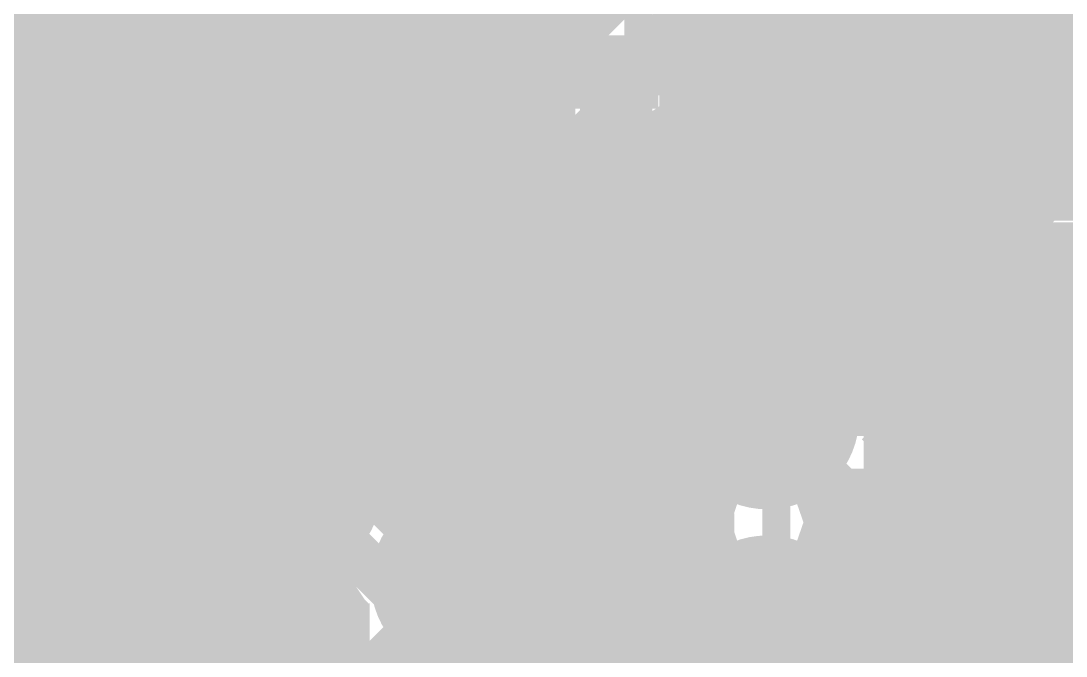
# Model space of a CAD drawing. Extents: x -72 to 72, y -47 to 50.
# Drawn here: x -14.59 to -8.92, y 19.66 to 23.11 of the extents above; entities that cross this region are included whole.
import ezdxf

# ---------------------------------------------------------------- set-up
doc = ezdxf.new("R2010")
doc.units = 0
doc.header["$MEASUREMENT"] = 0
doc.layers.get('0').update_dxf_attribs({"linetype": 'CONTINUOUS'})
for name, color, linetype in [('22-303-0_BOT', 7, 'CONTINUOUS'), ('22-303-0_DRD', 7, 'CONTINUOUS'), ('22-303-0_GND', 6, 'CONTINUOUS'), ('22-303-0_IN1', 4, 'CONTINUOUS'), ('22-303-0_IN2', 3, 'CONTINUOUS'), ('22-303-0_PWR', 5, 'CONTINUOUS'), ('22-303-0_SMB', 10, 'CONTINUOUS'), ('22-303-0_SMT', 14, 'CONTINUOUS'), ('22-303-0_SPB', 9, 'CONTINUOUS'), ('22-303-0_SPT', 12, 'CONTINUOUS'), ('22-303-0_SSB', 11, 'CONTINUOUS'), ('22-303-0_SST', 13, 'CONTINUOUS'), ('22-303-0_TOP', 8, 'CONTINUOUS'), ('THRUHOLE_TAP', 7, 'CONTINUOUS')]:
    doc.layers.add(name, color=color, linetype=linetype)

# ---------------------------------------------------------------- blocks, each defined once
blk = doc.blocks.new('RECTANGLE_2')
blk.add_solid([(0.63627, 0.51308), (0.63627, -0.51308), (-0.63627, 0.51308), (-0.63627, -0.51308)])
blk = doc.blocks.new('RECTANGLE_4')
blk.add_solid([(0.4826, 0.4064), (0.4826, -0.4064), (-0.4826, 0.4064), (-0.4826, -0.4064)])
blk = doc.blocks.new('ROUND_48')
at = {"const_width": 0.29972}
blk.add_lwpolyline([(-0.14986, 0, 1), (0.14986, 0, 1)], format="xyb", close=True, dxfattribs=at)
blk = doc.blocks.new('RECTANGLE_59')
blk.add_solid([(0.29972, 0.19939), (0.29972, -0.19939), (-0.29972, 0.19939), (-0.29972, -0.19939)])
blk = doc.blocks.new('ROUND_81')
at = {"const_width": 0.0635}
blk.add_lwpolyline([(-0.03175, 0, 1), (0.03175, 0, 1)], format="xyb", close=True, dxfattribs=at)
blk = doc.blocks.new('ROUND_82')
at = {"const_width": 0.50038}
blk.add_lwpolyline([(-0.25019, 0, 1), (0.25019, 0, 1)], format="xyb", close=True, dxfattribs=at)
blk = doc.blocks.new('ROUND_83')
at = {"const_width": 0.50038}
blk.add_lwpolyline([(-0.25019, 0, 1), (0.25019, 0, 1)], format="xyb", close=True, dxfattribs=at)
blk = doc.blocks.new('ROUND_53')
at = {"const_width": 0.29972}
blk.add_lwpolyline([(-0.14986, 0, 1), (0.14986, 0, 1)], format="xyb", close=True, dxfattribs=at)
blk = doc.blocks.new('RECTANGLE_10')
blk.add_solid([(1.12522, 1.14935), (1.12522, -1.14935), (-1.12522, 1.14935), (-1.12522, -1.14935)])
blk = doc.blocks.new('ROUND_95')
at = {"const_width": 0.10033}
blk.add_lwpolyline([(-0.050164, 0, 1), (0.050164, 0, 1)], format="xyb", close=True, dxfattribs=at)

msp = doc.modelspace()

# ---------------------------------------------------------------- linework, layer by layer
at = {"layer": '22-303-0_BOT'}
for points, const_width in [([(-10.6172, 25.2476), (-10.6172, 21.55444)], 0.254), ([(-10.3886, 25.2476), (-10.3886, 21.5392)], 0.254), ([(-14.5034, 24.94534), (-14.5034, 22.6314)], 0.254), ([(-14.2748, 24.94534), (-14.2748, 22.6314)], 0.254), ([(-14.0462, 24.94534), (-14.0462, 22.6314)], 0.254), ([(-14.6812, 24.3078), (-14.6812, 22.6314)], 0.254), ([(-8.7376, 24.2824), (-10.3124, 24.2824), (-10.3124, 22.86)], 0.254), ([(-12.192, 20.066), (-12.192, 23.114), (-11.82624, 23.47976), (-11.43, 23.47976)], 0.2032), ([(-13.83538, 23.33498), (-13.83538, 22.80666)], 0.254), ([(-12.62634, 23.33498), (-12.62634, 22.32406)], 0.254), ([(-10.82548, 23.33498), (-10.82548, 22.9743)], 0.254), ([(-13.83538, 23.1648), (-14.6812, 23.1648)], 0.254), ([(-12.59586, 23.1648), (-12.62634, 23.1648)], 0.254), ([(-10.3124, 23.1648), (-10.82548, 23.1648)], 0.254), ([(-12.5984, 23.114), (-12.5984, 20.85848)], 0.254), ([(-10.82548, 22.9743), (-10.82548, 22.32406)], 0.254), ([(-13.83538, 22.9362), (-14.6812, 22.9362)], 0.254), ([(-12.5984, 22.9362), (-12.62634, 22.9362)], 0.254), ([(-10.3124, 22.9362), (-10.82548, 22.9362)], 0.254), ([(-10.3124, 22.86), (-10.3124, 21.5138)], 0.254), ([(-8.7376, 22.86), (-10.3124, 22.86)], 0.254), ([(-13.23086, 22.82952), (-13.23848, 22.82952), (-13.843, 22.225), (-17.78, 22.225)], 0.2032), ([(-13.83538, 22.80666), (-14.01064, 22.6314)], 0.254), ([(-10.82548, 22.82952), (-11.43, 22.82952)], 0.254), ([(-11.43, 22.32406), (-11.43, 22.82952)], 0.254), ([(-9.525, 22.1488), (-10.4902, 22.1488), (-10.8458, 22.1488), (-11.43, 22.733), (-11.43, 22.82952)], 0.2032), ([(-13.93444, 22.7076), (-14.6812, 22.7076)], 0.254), ([(-12.5984, 22.7076), (-12.62634, 22.7076)], 0.254), ([(-10.3124, 22.7076), (-10.82548, 22.7076)], 0.254), ([(-14.01064, 22.6314), (-14.6812, 22.6314)], 0.254), ([(-12.5984, 22.479), (-12.62634, 22.479)], 0.254), ([(-10.3124, 22.479), (-10.82548, 22.479)], 0.254), ([(-13.16736, 22.32406), (-13.5509, 21.94052)], 0.254), ([(-12.62634, 22.32406), (-13.16736, 22.32406)], 0.254), ([(-13.1318, 22.32406), (-13.1318, 21.17852)], 0.254), ([(-12.9032, 22.32406), (-12.9032, 21.1328)], 0.254), ([(-12.6746, 22.32406), (-12.6746, 20.97024)], 0.254), ([(-10.82548, 22.32406), (-11.7856, 22.32406)], 0.254), ([(-11.7856, 22.32406), (-11.7856, 20.51304)], 0.254), ([(-11.7602, 22.32406), (-11.7602, 20.48764)], 0.254), ([(-11.5316, 22.32406), (-11.5316, 19.8374)], 0.254), ([(-11.303, 22.32406), (-11.303, 19.87804)], 0.254), ([(-11.0744, 22.32406), (-11.0744, 21.23948)], 0.254), ([(-10.8458, 22.32406), (-10.8458, 21.4757)], 0.254), ([(-12.5984, 22.2504), (-13.24356, 22.2504)], 0.254), ([(-10.3124, 22.2504), (-11.7856, 22.2504)], 0.254), ([(-13.3604, 22.13356), (-13.3604, 21.1328)], 0.254), ([(-10.541, 21.844), (-10.541, 22.098), (-10.4902, 22.1488), (-9.525, 22.1488)], 0.2032), ([(-10.3124, 22.1488), (-9.525, 22.1488)], 0.254), ([(-9.525, 21.4376), (-9.525, 22.1488)], 0.254), ([(-8.7376, 22.1488), (-9.525, 22.1488)], 0.254), ([(-12.5984, 22.0218), (-13.47216, 22.0218)], 0.254), ([(-10.3124, 22.0218), (-11.7856, 22.0218)], 0.254), ([(-13.589, 21.9075), (-13.589, 20.97024)], 0.254), ([(-13.843, 21.8186), (-15.6972, 21.8186)], 0.254), ([(-12.5984, 21.7932), (-15.6972, 21.7932)], 0.254), ([(-14.5034, 21.8186), (-14.5034, 19.8374)], 0.254), ([(-14.2748, 21.8186), (-14.2748, 16.2433)], 0.254), ([(-14.0462, 21.8186), (-14.0462, 20.24888)], 0.254), ([(-13.8176, 21.8186), (-13.8176, 20.24888)], 0.254), ([(-10.3124, 21.7932), (-11.7856, 21.7932)], 0.254), ([(-12.5984, 21.5646), (-15.6972, 21.5646)], 0.254), ([(-10.3124, 21.5646), (-11.7856, 21.5646)], 0.254), ([(-8.7376, 21.4376), (-10.17778, 21.4376)], 0.254), ([(-9.9314, 21.4376), (-9.9314, 20.91944)], 0.254), ([(-9.7028, 21.4376), (-9.7028, 20.69084)], 0.254), ([(-9.4742, 21.4376), (-9.4742, 20.46224)], 0.254), ([(-9.2456, 21.4376), (-9.2456, 20.23364)], 0.254), ([(-9.017, 21.4376), (-9.017, 20.20824)], 0.254), ([(-12.5984, 21.336), (-15.6972, 21.336)], 0.254), ([(-11.0109, 21.336), (-11.7856, 21.336)], 0.254), ([(-6.41604, 21.336), (-10.0711, 21.336)], 0.254), ([(-13.41628, 21.1074), (-15.6972, 21.1074)], 0.254), ([(-12.5984, 21.1074), (-12.84732, 21.1074)], 0.254), ([(-11.1252, 21.1074), (-11.7856, 21.1074)], 0.254), ([(-8.001, 21.1074), (-9.9568, 21.1074)], 0.254), ([(-8.28802, 20.98802), (-8.91794, 20.3581)], 0.254), ([(-9.525, 19.1262), (-9.6012, 19.1262), (-9.525, 19.2024), (-9.525, 19.939), (-10.541, 20.955)], 0.2032), ([(-9.93648, 20.92452), (-9.93877, 20.95477)], 0.254), ([(-13.6525, 20.8788), (-15.6972, 20.8788)], 0.254), ([(-11.14044, 20.8788), (-11.7856, 20.8788)], 0.254), ([(-9.93648, 20.92452), (-9.23798, 20.22602)], 0.254), ([(-8.39724, 20.8788), (-9.89076, 20.8788)], 0.254), ([(-13.73124, 20.6502), (-15.6972, 20.6502)], 0.254), ([(-11.0617, 20.6502), (-11.7856, 20.6502)], 0.254), ([(-11.0744, 20.67052), (-11.0744, 20.10664)], 0.254), ([(-8.62584, 20.6502), (-9.66216, 20.6502)], 0.254), ([(-13.716, 20.4216), (-15.6972, 20.4216)], 0.254), ([(-10.82548, 20.4216), (-11.70178, 20.4216)], 0.254), ([(-10.8458, 20.43176), (-10.8458, 20.3327)], 0.254), ([(-8.85444, 20.4216), (-9.43356, 20.4216)], 0.254), ([(-14.27734, 20.24888), (-14.27734, 18.61312)], 0.254), ([(-13.6398, 20.24888), (-14.27734, 20.24888)], 0.254), ([(-14.27734, 20.193), (-15.6972, 20.193)], 0.254), ([(-11.0109, 20.193), (-11.60018, 20.193)], 0.254), ([(-9.02208, 20.193), (-9.2075, 20.193)], 0.254), ([(-11.08202, 20.09902), (-11.34364, 19.8374)], 0.254), ([(-11.0617, 20.1168), (-11.08138, 20.09838)], 0.254), ([(-11.0617, 20.1168), (-11.08138, 20.09838)], 0.254), ([(-9.0424, 20.066), (-9.0424, 19.8374)], 0.254), ([(-14.27734, 19.9644), (-16.92656, 19.9644)], 0.254), ([(-11.21664, 19.9644), (-11.5951, 19.9644)], 0.254), ([(-9.0424, 19.9644), (-9.1186, 19.9644)], 0.254), ([(-9.1186, 19.939), (-9.1186, 19.8374)], 0.254), ([(-14.4526, 19.8374), (-16.0274, 19.8374), (-16.0274, 18.415)], 0.254), ([(-14.4526, 19.8374), (-14.4526, 18.415)], 0.254), ([(-11.34364, 19.8374), (-11.6332, 19.8374)], 0.254), ([(-9.0424, 19.8374), (-9.1186, 19.8374)], 0.254), ([(-10.541, 19.812), (-10.795, 19.812), (-11.43, 19.177), (-11.43, 19.1262)], 0.2032), ([(-14.27734, 19.7358), (-14.4526, 19.7358)], 0.254)]:
    msp.add_lwpolyline(points, dxfattribs=dict(at, const_width=const_width))
at = {"layer": '22-303-0_BOT', "const_width": 0.254}
for points in [[(-12.47902, 23.40102, 0.1989124), (-12.59791, 23.114)], [(-13.843, 21.8186, 0.1989124), (-13.55563, 21.93763)], [(-13.843, 21.8186, 0.1989124), (-13.55563, 21.93763)], [(-10.541, 21.55952, 0.4142136), (-11.14552, 20.955)], [(-10.3124, 21.5138, 0.0973858), (-10.541, 21.55875)], [(-9.93648, 20.955, 0.2356234), (-10.17747, 21.438)], [(-13.1318, 21.17852, 0.4142136), (-13.73632, 20.574)], [(-12.5984, 20.85848, 0.276984), (-13.1318, 21.17852)], [(-11.14552, 20.955, 0.3206225), (-10.73658, 20.3835)], [(-13.73632, 20.574, 0.1432976), (-13.64097, 20.24813)], [(-11.58748, 20.066, 0.211308), (-11.78535, 20.51331)], [(-10.73658, 20.3835, 0.1797694), (-11.06229, 20.11715)], [(-8.92302, 20.35302, 0.1989124), (-9.04191, 20.066)], [(-9.1186, 19.939, 0.1989115), (-9.23763, 20.22637)], [(-11.6332, 19.8374, 0.0973858), (-11.58825, 20.066)]]:
    msp.add_lwpolyline(points, format="xyb", dxfattribs=at)
at = {"layer": '22-303-0_DRD', "const_width": 0.254}
for points in [[(-9.906, 22.479), (-11.176, 21.209)], [(-9.906, 21.209), (-11.176, 22.479)], [(-9.906, 21.59), (-11.176, 20.32)], [(-9.906, 20.32), (-11.176, 21.59)], [(-12.4968, 21.209), (-13.7668, 19.939)], [(-12.4968, 19.939), (-13.7668, 21.209)], [(-11.557, 20.701), (-12.827, 19.431)], [(-11.557, 19.431), (-12.827, 20.701)], [(-9.906, 20.447), (-11.176, 19.177)], [(-9.906, 19.177), (-11.176, 20.447)]]:
    msp.add_lwpolyline(points, dxfattribs=at)
at = {"layer": '22-303-0_IN1'}
for points, const_width in [([(-13.843, 32.004), (-13.843, 30.099), (-12.446, 28.702), (-10.033, 28.702), (-8.128, 26.797), (-8.128, 22.225), (-10.541, 19.812)], 0.2032), ([(-8.636, 31.242), (-8.636, 31.115), (-7.747, 30.226), (-7.747, 21.717), (-10.287, 19.177), (-26.543, 19.177), (-27.305, 19.939), (-27.305, 20.066)], 0.2032), ([(3.429, 29.21), (3.302, 29.337), (0.127, 29.337), (-1.016, 30.48), (-7.366, 30.48), (-7.366, 21.463), (-11.684, 17.145), (-19.558, 17.145), (-21.717, 14.986)], 0.2032), ([(-11.43, 27.305), (-10.795, 26.67), (-10.795, 24.765), (-12.446, 23.114), (-15.748, 23.114), (-16.51, 23.876)], 0.2032), ([(-24.384, 20.828), (-24.257, 20.828), (-23.495, 21.59), (-12.446, 21.59), (-9.144, 24.892), (-9.144, 26.543)], 0.2032), ([(-9.5504, 25.05964), (-12.61364, 21.9964)], 0.254), ([(-10.50798, 24.47798), (-12.1539, 22.82952)], 0.254), ([(-11.4554, 23.53056), (-11.4554, 23.15464)], 0.254), ([(-11.684, 23.30196), (-11.684, 22.92604)], 0.254), ([(-11.57224, 23.0378), (-11.94816, 23.0378)], 0.254), ([(-11.9126, 23.07336), (-11.9126, 22.69744)], 0.254), ([(-11.80084, 22.8092), (-12.17676, 22.8092)], 0.254), ([(-12.1412, 22.84476), (-12.1412, 22.46884)], 0.254), ([(-12.446, 22.7076), (-15.748, 22.7076)], 0.254), ([(-14.6558, 22.7076), (-14.6558, 21.9964)], 0.254), ([(-14.4272, 22.7076), (-14.4272, 21.9964)], 0.254), ([(-14.1986, 22.7076), (-14.1986, 21.9964)], 0.254), ([(-13.97, 22.7076), (-13.97, 21.9964)], 0.254), ([(-13.7414, 22.7076), (-13.7414, 21.9964)], 0.254), ([(-13.5128, 22.7076), (-13.5128, 21.9964)], 0.254), ([(-13.2842, 22.7076), (-13.2842, 21.9964)], 0.254), ([(-13.0556, 22.7076), (-13.0556, 21.9964)], 0.254), ([(-12.827, 22.7076), (-12.827, 21.9964)], 0.254), ([(-12.5984, 22.7076), (-12.5984, 22.01164)], 0.254), ([(-12.3698, 22.71522), (-12.3698, 22.24024)], 0.254), ([(-12.02944, 22.5806), (-17.28978, 22.5806)], 0.254), ([(-12.25804, 22.352), (-17.18818, 22.352)], 0.254), ([(-12.48664, 22.1234), (-17.1831, 22.1234)], 0.254), ([(-12.61364, 21.9964), (-17.2212, 21.9964)], 0.254)]:
    msp.add_lwpolyline(points, dxfattribs=dict(at, const_width=const_width))
at = {"layer": '22-303-0_IN1', "const_width": 0.254}
msp.add_lwpolyline([(-12.446, 22.7076, 0.1989124), (-12.15863, 22.82663)], format="xyb", dxfattribs=at)
msp.add_lwpolyline([(-12.446, 22.7076, 0.1989124), (-12.15863, 22.82663)], format="xyb", dxfattribs=at)
at = {"layer": '22-303-0_IN2'}
for points, const_width in [([(-4.191, 25.4), (-4.318, 25.527), (-8.636, 25.527), (-11.303, 22.86), (-19.304, 22.86), (-19.812, 22.352), (-21.59, 22.352), (-21.59, 25.146)], 0.2032), ([(-8.46836, 25.1206), (-11.0109, 22.57552)], 0.254), ([(-10.541, 20.955), (-9.652, 20.955), (-6.604, 24.003), (-6.604, 24.765)], 0.2032), ([(-9.017, 24.57196), (-9.017, 22.16404)], 0.254), ([(-9.2456, 24.34336), (-9.2456, 21.93544)], 0.254), ([(-7.0104, 24.17064), (-9.81964, 21.3614)], 0.254), ([(-9.4742, 24.11476), (-9.4742, 21.70684)], 0.254), ([(-9.7028, 23.88616), (-9.7028, 21.47824)], 0.254), ([(-9.9314, 23.65756), (-9.9314, 21.3614)], 0.254), ([(-10.16, 23.42896), (-10.16, 21.4249)], 0.254), ([(-10.3886, 23.20036), (-10.3886, 21.5392)], 0.254), ([(-8.01624, 23.1648), (-10.42416, 23.1648)], 0.254), ([(-8.24484, 22.9362), (-10.65276, 22.9362)], 0.254), ([(-10.6172, 22.97176), (-10.6172, 21.55444)], 0.254), ([(-7.2009, 22.83206), (-9.3599, 20.67052)], 0.254), ([(-8.47344, 22.7076), (-10.88136, 22.7076)], 0.254), ([(-10.8458, 22.74316), (-10.8458, 21.4757)], 0.254), ([(-11.0744, 22.52472), (-11.0744, 21.23948)], 0.254), ([(-8.70204, 22.479), (-11.16076, 22.479)], 0.254), ([(-11.303, 22.4536), (-17.2212, 22.4536)], 0.254), ([(-14.5034, 22.4536), (-14.5034, 19.3294)], 0.254), ([(-14.2748, 22.4536), (-14.2748, 19.3294)], 0.254), ([(-14.0462, 22.4536), (-14.0462, 19.3294)], 0.254), ([(-13.8176, 22.4536), (-13.8176, 19.3294)], 0.254), ([(-13.589, 22.4536), (-13.589, 20.97024)], 0.254), ([(-13.3604, 22.4536), (-13.3604, 21.1328)], 0.254), ([(-13.1318, 22.4536), (-13.1318, 21.17852)], 0.254), ([(-12.9032, 22.4536), (-12.9032, 21.1328)], 0.254), ([(-12.6746, 22.4536), (-12.6746, 20.97024)], 0.254), ([(-12.446, 22.4536), (-12.446, 20.61464)], 0.254), ([(-12.2174, 22.4536), (-12.2174, 20.67052)], 0.254), ([(-11.9888, 22.4536), (-11.9888, 20.63496)], 0.254), ([(-11.7602, 22.4536), (-11.7602, 20.48764)], 0.254), ([(-11.5316, 22.4536), (-11.5316, 17.9324)], 0.254), ([(-11.303, 22.4536), (-11.303, 17.9324)], 0.254), ([(-8.93064, 22.2504), (-17.17548, 22.2504)], 0.254), ([(-9.15924, 22.0218), (-17.21104, 22.0218)], 0.254), ([(-9.38784, 21.7932), (-17.35582, 21.7932)], 0.254), ([(-9.61644, 21.5646), (-25.95372, 21.5646)], 0.254), ([(-11.0109, 21.336), (-24.05634, 21.336)], 0.254), ([(-9.81964, 21.3614), (-10.09396, 21.3614)], 0.254), ([(-13.41628, 21.1074), (-23.84806, 21.1074)], 0.254), ([(-11.1252, 21.1074), (-12.84732, 21.1074)], 0.254), ([(-5.24764, 21.1074), (-8.92556, 21.1074)], 0.254), ([(-9.017, 21.01596), (-9.017, 17.9324)], 0.254), ([(-13.6525, 20.8788), (-23.78202, 20.8788)], 0.254), ([(-11.14044, 20.8788), (-12.60856, 20.8788)], 0.254), ([(-5.47624, 20.8788), (-9.15416, 20.8788)], 0.254), ([(-9.2456, 20.78736), (-9.2456, 17.9324)], 0.254), ([(-13.73124, 20.6502), (-17.37106, 20.6502)], 0.254), ([(-12.34694, 20.6502), (-12.53236, 20.6502)], 0.254), ([(-11.0617, 20.6502), (-12.03706, 20.6502)], 0.254), ([(-11.0744, 20.67052), (-11.0744, 20.09648)], 0.254), ([(-5.70484, 20.6502), (-9.38276, 20.6502)], 0.254), ([(-9.4742, 20.58924), (-9.4742, 17.9324)], 0.254), ([(-9.652, 20.5486), (-10.09396, 20.5486)], 0.254), ([(-9.9314, 20.5486), (-9.9314, 17.9324)], 0.254), ([(-9.7028, 20.5486), (-9.7028, 17.9324)], 0.254), ([(-10.16, 20.4851), (-10.16, 20.2819)], 0.254), ([(-13.716, 20.4216), (-17.03578, 20.4216)], 0.254), ([(-10.82548, 20.4216), (-11.70178, 20.4216)], 0.254), ([(-10.8458, 20.43176), (-10.8458, 20.3327)], 0.254), ([(-5.93344, 20.4216), (-10.25652, 20.4216)], 0.254), ([(-13.6017, 20.193), (-16.93418, 20.193)], 0.254), ([(-11.0109, 20.193), (-11.60018, 20.193)], 0.254), ([(-6.16204, 20.193), (-10.0711, 20.193)], 0.254), ([(-13.589, 20.17776), (-13.589, 19.3294)], 0.254), ([(-24.384, 18.542), (-24.003, 18.923), (-13.335, 18.923), (-12.192, 20.066)], 0.2032), ([(-12.79652, 20.03552), (-13.50264, 19.3294)], 0.254), ([(-12.79652, 20.066), (-12.79575, 20.03556)], 0.254), ([(-13.3604, 20.0152), (-13.3604, 19.47164)], 0.254), ([(-13.1318, 19.96948), (-13.1318, 19.70024)], 0.254), ([(-12.9032, 20.0152), (-12.9032, 19.92884)], 0.254), ([(-12.86764, 19.9644), (-16.9291, 19.9644)], 0.254), ([(-11.1252, 19.9644), (-11.5951, 19.9644)], 0.254), ([(-6.39064, 19.9644), (-9.9568, 19.9644)], 0.254), ([(-13.09624, 19.7358), (-17.018, 19.7358)], 0.254), ([(-11.14044, 19.7358), (-11.684, 19.7358)], 0.254), ([(-6.61924, 19.7358), (-9.94156, 19.7358)], 0.254), ([(-11.7602, 19.64182), (-11.7602, 17.9324)], 0.254)]:
    msp.add_lwpolyline(points, dxfattribs=dict(at, const_width=const_width))
at = {"layer": '22-303-0_IN2', "const_width": 0.254}
for points in [[(-11.303, 22.4536, 0.1989124), (-11.01563, 22.57263)], [(-11.303, 22.4536, 0.1989124), (-11.01563, 22.57263)], [(-10.541, 21.55952, 0.4142136), (-11.14552, 20.955)], [(-10.09396, 21.3614, 0.2113087), (-10.541, 21.55916)], [(-13.1318, 21.17852, 0.4142136), (-13.73632, 20.574)], [(-12.52728, 20.574, 0.4142136), (-13.1318, 21.17852)], [(-11.14552, 20.955, 0.3206225), (-10.73658, 20.3835)], [(-12.192, 20.67052, 0.1480685), (-12.52733, 20.56899)], [(-11.58748, 20.066, 0.4142136), (-12.192, 20.67052)], [(-9.652, 20.5486, 0.1989124), (-9.36463, 20.66763)], [(-13.73632, 20.574, 0.4142136), (-13.1318, 19.96948)], [(-10.34288, 20.3835, 0.1254721), (-10.09343, 20.54812)], [(-10.73658, 20.3835, 0.3206216), (-11.14552, 19.812)], [(-9.93648, 19.812, 0.3195268), (-10.34288, 20.3835)], [(-13.1318, 19.96948, 0.1480687), (-12.79647, 20.07101)], [(-12.192, 19.46148, 0.4142136), (-11.58748, 20.066)], [(-11.14552, 19.812, 0.4142136), (-10.541, 19.20748)], [(-10.541, 19.20748, 0.4142136), (-9.93648, 19.812)]]:
    msp.add_lwpolyline(points, format="xyb", dxfattribs=at)
at = {"layer": '22-303-0_SSB', "const_width": 0.1524}
for points in [[(-18.542, 24.511), (-14.478, 24.511), (-14.478, 19.939), (-16.256, 19.939), (-16.51, 20.193), (-16.764, 19.939), (-18.542, 19.939), (-18.542, 24.511)], [(-10.9474, 24.511), (-10.9474, 22.4536), (-13.716, 22.4536), (-13.716, 24.511), (-10.9474, 24.511)], [(-8.6995, 24.3205), (-8.6995, 21.3995), (-10.3378, 21.3995), (-10.3378, 24.3205), (-8.6995, 24.3205)], [(-9.1694, 22.98192), (-10.1854, 22.98192), (-10.01776, 23.09876)], [(-9.1694, 22.86254), (-9.1694, 23.09876)], [(-9.1694, 22.26056), (-10.1854, 22.26056), (-10.01776, 22.37994)], [(-9.1694, 22.14372), (-9.1694, 22.37994)], [(-13.89634, 22.08022), (-13.89634, 21.60524), (-13.21816, 22.08022), (-13.04798, 22.08022), (-12.88034, 22.0218), (-12.88034, 21.6662), (-13.04798, 21.60524)], [(-12.88034, 21.24202), (-13.72616, 21.24202), (-13.89634, 21.1836), (-13.89634, 20.828), (-13.72616, 20.76704), (-12.88034, 20.76704)], [(-14.224, 16.637), (-14.224, 20.193), (-12.446, 20.193), (-12.446, 16.637), (-14.224, 16.637)], [(-16.0655, 16.9545), (-16.0655, 19.8755), (-14.4272, 19.8755), (-14.4272, 16.9545), (-16.0655, 16.9545)], [(-10.6045, 19.8755), (-10.6045, 16.9545), (-12.2428, 16.9545), (-12.2428, 19.8755), (-10.6045, 19.8755)], [(-10.3505, 16.9545), (-10.3505, 19.8755), (-8.7122, 19.8755), (-8.7122, 16.9545), (-10.3505, 16.9545)]]:
    msp.add_lwpolyline(points, dxfattribs=at)
at = {"layer": '22-303-0_SST', "const_width": 0.1524}
for points in [[(-10.795, 25.908), (-9.525, 25.908), (-9.271, 25.654), (-9.271, 22.352), (-11.049, 22.352), (-11.049, 25.654), (-10.795, 25.908)], [(-8.89, 25.908), (-7.62, 25.908), (-7.366, 25.654), (-7.366, 22.352), (-9.144, 22.352), (-9.144, 25.654), (-8.89, 25.908)], [(-13.1445, 20.7645), (-13.1445, 23.6855), (-14.7828, 23.6855), (-14.7828, 20.7645), (-13.1445, 20.7645)], [(-11.2395, 20.7645), (-11.2395, 23.6855), (-12.8778, 23.6855), (-12.8778, 20.7645), (-11.2395, 20.7645)], [(-10.19048, 15.41526), (-10.4902, 15.41526), (-10.4902, 21.41474), (-10.19048, 21.41474)], [(-14.7955, 20.5105), (-14.7955, 17.5895), (-13.1572, 17.5895), (-13.1572, 20.5105), (-14.7955, 20.5105)]]:
    msp.add_lwpolyline(points, dxfattribs=at)
at = {"layer": '22-303-0_TOP'}
for points, const_width in [([(-12.065, 22.9362), (-12.1412, 22.9362), (-13.843, 24.638), (-14.732, 24.638), (-15.875, 23.495), (-15.875, 22.606)], 0.2032), ([(-14.097, 23.876), (-13.97, 23.749), (-13.97, 22.9362)], 0.2032), ([(-13.97, 23.6474), (-13.97, 22.9362)], 0.254), ([(-13.1826, 23.40356), (-12.8524, 23.07336)], 0.254), ([(-13.1826, 23.40356), (-13.1826, 22.6314)], 0.254), ([(-13.1318, 23.35276), (-13.1318, 22.6314)], 0.254), ([(-12.94384, 23.1648), (-13.1826, 23.1648)], 0.254), ([(-10.16, 23.114), (-11.303, 21.971), (-11.303, 20.066), (-12.319, 19.05), (-14.859, 19.05), (-15.113, 18.796), (-15.113, 17.526), (-17.018, 15.621), (-18.796, 15.621)], 0.2032), ([(-12.9032, 23.12416), (-12.9032, 22.6314)], 0.254), ([(-12.8524, 23.07336), (-12.8524, 22.6314)], 0.254), ([(-14.7574, 22.9362), (-13.97, 22.9362)], 0.254), ([(-13.1826, 22.9362), (-13.97, 22.9362)], 0.254), ([(-12.8524, 22.9362), (-13.1826, 22.9362)], 0.254), ([(-12.8524, 22.7076), (-13.1826, 22.7076)], 0.254), ([(-12.8524, 22.6314), (-13.1826, 22.6314)], 0.254), ([(-10.40384, 22.29612), (-10.8966, 21.80336)], 0.254), ([(-10.32002, 22.29612), (-10.40384, 22.29612)], 0.254), ([(-10.3886, 22.29612), (-10.3886, 21.5392)], 0.254), ([(-10.32002, 22.29612), (-10.32002, 21.51634)], 0.254), ([(-10.32002, 22.2504), (-10.44956, 22.2504)], 0.254), ([(-12.065, 21.5138), (-12.7762, 22.225), (-14.605, 22.225), (-15.24, 21.59), (-16.51, 21.59), (-17.526, 20.574), (-17.526, 20.066)], 0.2032), ([(-10.6172, 22.08276), (-10.6172, 21.55444)], 0.254), ([(-10.32002, 22.0218), (-10.67816, 22.0218)], 0.254), ([(-10.8458, 21.85416), (-10.8458, 21.4757)], 0.254), ([(-10.8966, 21.80336), (-10.8966, 21.44268)], 0.254), ([(-10.32002, 21.7932), (-10.8966, 21.7932)], 0.254), ([(-8.89, 20.86356), (-9.30656, 20.86356), (-9.779, 21.336), (-10.033, 21.336), (-10.541, 21.844)], 0.2032), ([(-10.32002, 21.5646), (-10.8966, 21.5646)], 0.254), ([(-13.97, 21.5138), (-13.97, 20.574), (-13.97, 19.7612)], 0.2032), ([(-8.89, 19.41068), (-8.89, 20.86356)], 0.254), ([(-13.1318, 20.574), (-13.97, 20.574), (-13.97, 19.7612)], 0.2032), ([(-13.97, 19.685), (-13.97, 19.7612)], 0.2032), ([(-11.12774, 19.66722), (-12.0269, 18.76552)], 0.254)]:
    msp.add_lwpolyline(points, dxfattribs=dict(at, const_width=const_width))
at = {"layer": '22-303-0_TOP', "const_width": 0.254}
for points in [[(-10.541, 21.55952, 0.1588241), (-10.89717, 21.44346)], [(-10.32002, 21.51634, 0.0940341), (-10.541, 21.55827)], [(-11.12774, 19.66722, 0.3450056), (-10.541, 19.20748)]]:
    msp.add_lwpolyline(points, format="xyb", dxfattribs=at)

# ---------------------------------------------------------------- block references
at = {"layer": '22-303-0_BOT'}
for name, p in [('RECTANGLE_59', (-13.23086, 22.82952)), ('RECTANGLE_59', (-11.43, 22.82952)), ('RECTANGLE_4', (-9.525, 22.1488)), ('ROUND_48', (-10.541, 21.844)), ('ROUND_48', (-10.541, 20.955)), ('ROUND_48', (-13.1318, 20.574)), ('ROUND_48', (-12.192, 20.066)), ('ROUND_48', (-10.541, 19.812)), ('RECTANGLE_2', (-13.335, 19.431))]:
    msp.add_blockref(name, p, dxfattribs=at)
at = {"layer": '22-303-0_GND'}
for name, p in [('ROUND_81', (-10.541, 21.844)), ('ROUND_83', (-10.541, 20.955)), ('ROUND_82', (-13.1318, 20.574)), ('ROUND_83', (-12.192, 20.066)), ('ROUND_82', (-10.541, 19.812))]:
    msp.add_blockref(name, p, dxfattribs=at)
at = {"layer": '22-303-0_IN1'}
for name, p in [('ROUND_53', (-10.541, 21.844)), ('ROUND_48', (-10.541, 20.955)), ('ROUND_48', (-13.1318, 20.574)), ('ROUND_48', (-12.192, 20.066)), ('ROUND_48', (-10.541, 19.812))]:
    msp.add_blockref(name, p, dxfattribs=at)
at = {"layer": '22-303-0_IN2'}
for name, p in [('ROUND_53', (-10.541, 21.844)), ('ROUND_48', (-10.541, 20.955)), ('ROUND_48', (-13.1318, 20.574)), ('ROUND_48', (-12.192, 20.066)), ('ROUND_48', (-10.541, 19.812))]:
    msp.add_blockref(name, p, dxfattribs=at)
at = {"layer": '22-303-0_PWR'}
for name, p in [('ROUND_82', (-10.541, 21.844)), ('ROUND_83', (-10.541, 20.955)), ('ROUND_81', (-13.1318, 20.574)), ('ROUND_83', (-12.192, 20.066)), ('ROUND_82', (-10.541, 19.812))]:
    msp.add_blockref(name, p, dxfattribs=at)
at = {"layer": '22-303-0_SMB'}
for name, p in [('RECTANGLE_59', (-13.23086, 22.82952)), ('RECTANGLE_59', (-11.43, 22.82952)), ('RECTANGLE_4', (-9.525, 22.1488)), ('RECTANGLE_2', (-13.335, 19.431))]:
    msp.add_blockref(name, p, dxfattribs=at)
at = {"layer": '22-303-0_SMT'}
for name, p in [('RECTANGLE_2', (-10.16, 23.114)), ('RECTANGLE_4', (-13.97, 22.9362)), ('RECTANGLE_4', (-12.065, 22.9362)), ('RECTANGLE_10', (-8.89, 20.86356)), ('RECTANGLE_4', (-13.97, 21.5138)), ('RECTANGLE_4', (-12.065, 21.5138)), ('RECTANGLE_4', (-13.97, 19.7612))]:
    msp.add_blockref(name, p, dxfattribs=at)
at = {"layer": '22-303-0_SPB'}
for name, p in [('RECTANGLE_59', (-13.23086, 22.82952)), ('RECTANGLE_59', (-11.43, 22.82952)), ('RECTANGLE_4', (-9.525, 22.1488)), ('RECTANGLE_2', (-13.335, 19.431))]:
    msp.add_blockref(name, p, dxfattribs=at)
at = {"layer": '22-303-0_SPT'}
for name, p in [('RECTANGLE_2', (-10.16, 23.114)), ('RECTANGLE_4', (-13.97, 22.9362)), ('RECTANGLE_4', (-12.065, 22.9362)), ('RECTANGLE_10', (-8.89, 20.86356)), ('RECTANGLE_4', (-13.97, 21.5138)), ('RECTANGLE_4', (-12.065, 21.5138)), ('RECTANGLE_4', (-13.97, 19.7612))]:
    msp.add_blockref(name, p, dxfattribs=at)
at = {"layer": '22-303-0_TOP'}
for name, p in [('RECTANGLE_2', (-10.16, 23.114)), ('RECTANGLE_4', (-13.97, 22.9362)), ('RECTANGLE_4', (-12.065, 22.9362)), ('ROUND_48', (-10.541, 21.844)), ('RECTANGLE_10', (-8.89, 20.86356)), ('RECTANGLE_4', (-13.97, 21.5138)), ('RECTANGLE_4', (-12.065, 21.5138)), ('ROUND_48', (-10.541, 20.955)), ('ROUND_48', (-13.1318, 20.574)), ('ROUND_48', (-12.192, 20.066)), ('RECTANGLE_4', (-13.97, 19.7612)), ('ROUND_48', (-10.541, 19.812))]:
    msp.add_blockref(name, p, dxfattribs=at)
at = {"layer": 'THRUHOLE_TAP'}
for p in [(-10.541, 21.844), (-10.541, 20.955), (-13.1318, 20.574), (-12.192, 20.066), (-10.541, 19.812)]:
    msp.add_blockref('ROUND_95', p, dxfattribs=at)

doc.saveas('drawing.dxf')
